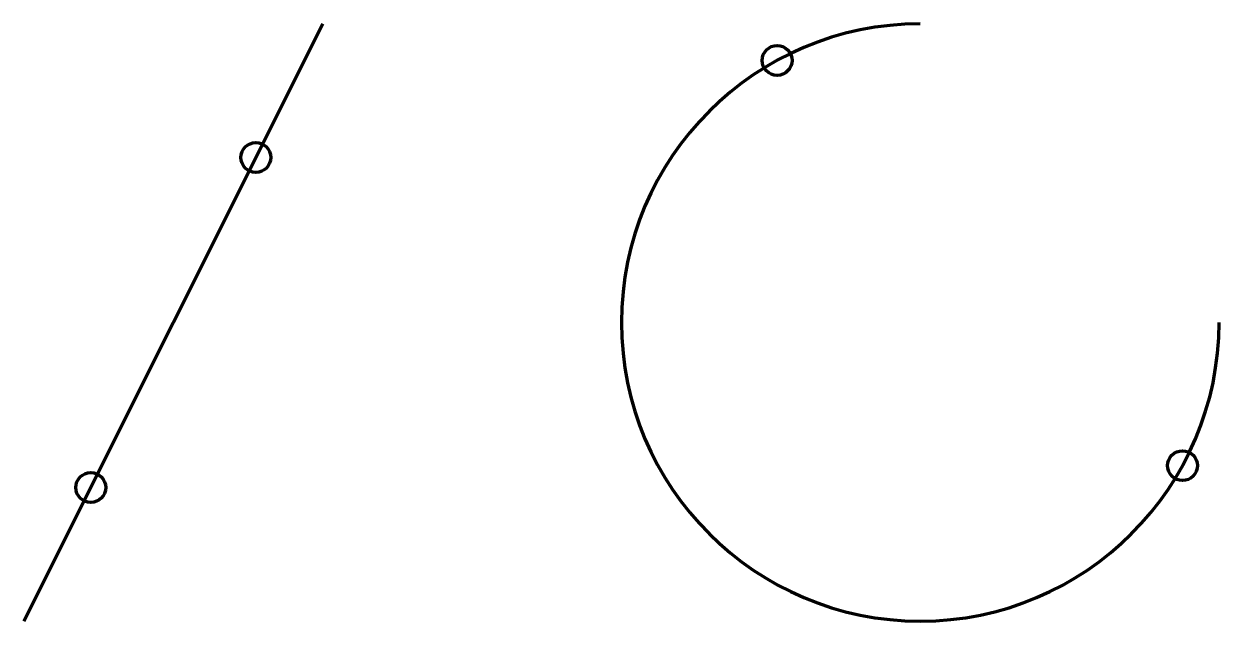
# Model space of a CAD drawing. Extents: x 60 to 180, y 30 to 90.
import ezdxf

# ---------------------------------------------------------------- set-up
doc = ezdxf.new("R2010")
doc.units = 0
doc.layers.add('construction', color=7, linetype='Continuous', lineweight=100)
doc.layers.add('marker', color=1, linetype='Continuous', lineweight=100)

msp = doc.modelspace()

# ---------------------------------------------------------------- linework, layer by layer
at = {"layer": 'construction'}
msp.add_line((60, 30), (90, 90), dxfattribs=at)
msp.add_arc((150, 60), 30, 90, 0, dxfattribs=at)
at = {"layer": 'marker'}
for centre in [(135.62, 86.33), (83.29, 76.58), (176.33, 45.62), (66.71, 43.42)]:
    msp.add_circle(centre, 1.5, dxfattribs=at)

doc.saveas('drawing.dxf')
